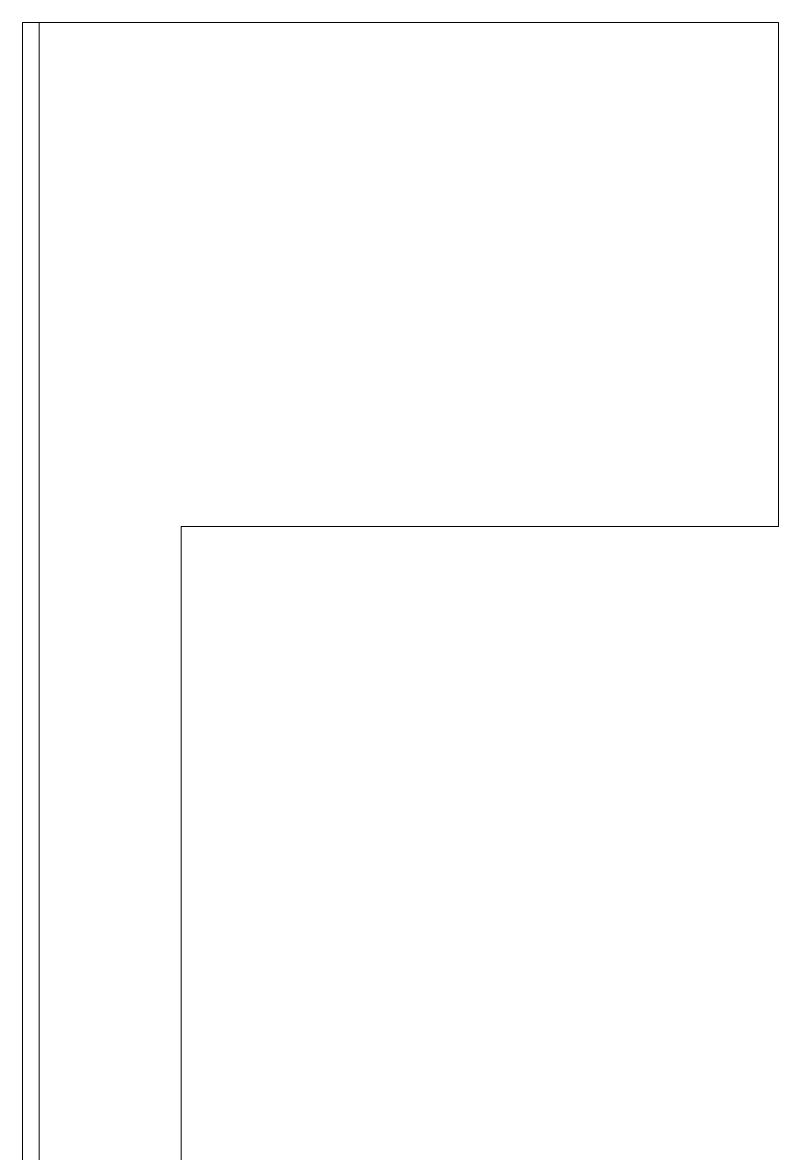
# Model space of a CAD drawing. Header units: millimetres. Extents: x 0 to 8410, y 0 to 5940.
# Drawn here: x 4985.842 to 4986.282, y 2258.024 to 2258.683 of the extents above; entities that cross this region are included whole.
import ezdxf

# ---------------------------------------------------------------- set-up
doc = ezdxf.new("R2010")
doc.units = ezdxf.units.MM
doc.header["$LTSCALE"] = 10
doc.layers.add('가시적인 것(ISO)', color=3, linetype='Continuous', lineweight=5, true_color=0x00ff00)

msp = doc.modelspace()

# ---------------------------------------------------------------- linework, layer by layer
at = {"layer": '가시적인 것(ISO)'}
for p, q in [((4986.28232, 2258.68329), (4985.84181, 2258.68329)), ((4985.84181, 2257.39479), (4985.84181, 2258.68329)), ((4986.28232, 2258.68329), (4986.28232, 2258.38953)), ((4985.9342, 2258.38953), (4985.9342, 2257.72299)), ((4985.9342, 2258.38953), (4986.28232, 2258.38953))]:
    msp.add_line(p, q, dxfattribs=at)
msp.add_open_spline([(4985.85142, 2257.40206), (4985.85142, 2257.82914), (4985.85142, 2258.25621), (4985.85142, 2258.68329)], degree=3, dxfattribs=at)

doc.saveas('drawing.dxf')
